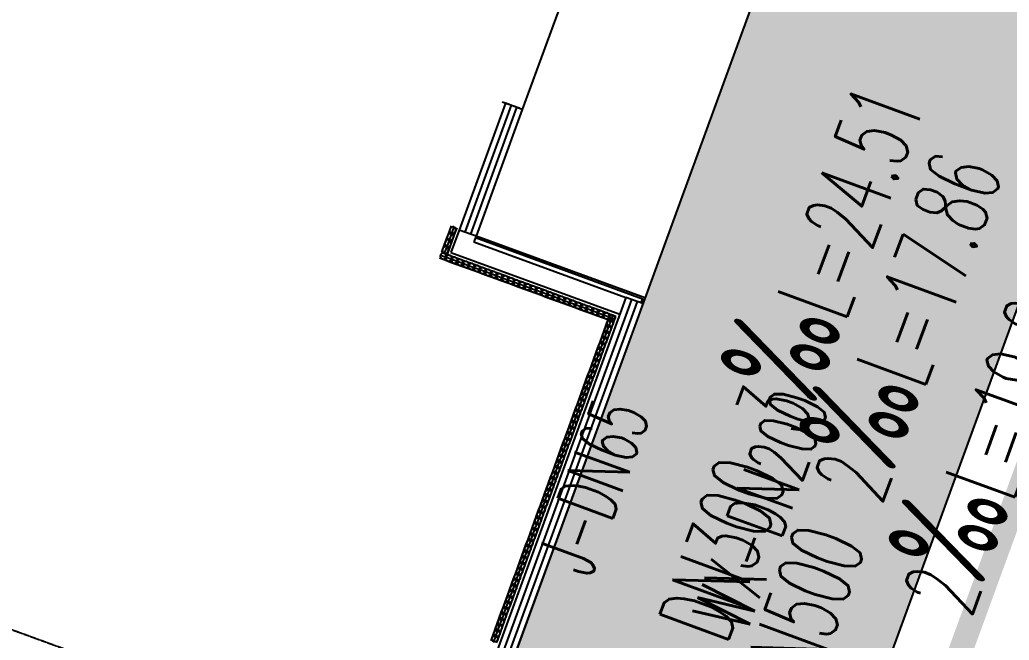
# Model space of a CAD drawing. Extents: x -111898 to 889894, y -2 to 1194865.
# Drawn here: x 657113 to 673627, y 783677 to 794022 of the extents above; entities that cross this region are included whole.
import ezdxf

# ---------------------------------------------------------------- set-up
doc = ezdxf.new("R2010")
doc.units = 0
doc.header["$LTSCALE"] = 10
doc.header["$MEASUREMENT"] = 0
doc.linetypes.add('10平面$0$DASH', pattern=[0.35, 0.25, -0.1])
for name, color, linetype in [('0-WALL', 252, 'Continuous'), ('10平面$0$A-HRAIL', 173, 'Continuous'), ('DIM_污水', 2, 'Continuous'), ('DIM_雨水', 4, 'Continuous'), ('Gps-ZF雨水', 4, 'TG_Y'), ('TEXT_污水', 2, 'Continuous'), ('TEXT_消防', 1, 'Continuous'), ('TEXT_给水', 3, 'Continuous'), ('TEXT_雨水', 4, 'Continuous'), ('WALL', 252, 'Continuous')]:
    doc.layers.add(name, color=color, linetype=linetype)
for name, color, linetype, lineweight in [('GPS-ZF污水', 2, 'TG_W', 60), ('GPS-ZF消防', 1, 'TG_X', 60), ('GPS-ZF给水', 3, 'TG_J', 60)]:
    doc.layers.add(name, color=color, linetype=linetype, lineweight=lineweight)
doc.styles.add('_TWT_PIPEDN', font='SIMPLEX', dxfattribs={"width": 0.6, "height": 3, "bigfont": 'HZTXT'})
doc.styles.add('TG_LINETYPE', font='SIMPLEX', dxfattribs={"width": 0.8, "height": 3.5, "bigfont": 'HZTXT'})
doc.linetypes.add('TG_J', pattern='A,2,-0.3,["J",TG_LINETYPE,S=0.1,R=0,X=-0.23,Y=-0.15],0', length=2.3)
doc.linetypes.add('TG_W', pattern='A,2,-0.3,["W",TG_LINETYPE,S=0.1,R=0,X=-0.23,Y=-0.15],0', length=2.3)
doc.linetypes.add('TG_WX', pattern='A,3,-0.6,["WX",TG_LINETYPE,S=0.1,R=0,X=-0.52,Y=-0.15],0', length=3.6)
doc.linetypes.add('TG_X', pattern='A,5,-0.3,["X",TG_LINETYPE,S=0.1,R=0,X=-0.23,Y=-0.15],0', length=5.3)
doc.linetypes.add('TG_Y', pattern='A,2,-0.3,["Y",TG_LINETYPE,S=0.1,R=0,X=-0.25,Y=-0.15],0', length=2.3)

# ---------------------------------------------------------------- blocks, each defined once
blk = doc.blocks.new('10平面$0$99平面图例外参$0$$LinePat$圆环')
for points in [[(0, 150), (300, 150)], [(0, 0), (300, 0)], [(0, -150), (300, -150)]]:
    blk.add_lwpolyline(points)
at = {"color": 0}
blk.add_circle((150, 0), 150, dxfattribs=at)

msp = doc.modelspace()

# ---------------------------------------------------------------- hatches: boundary and pattern name
at = {"layer": '0-WALL'}
h = msp.add_hatch(dxfattribs=at)
h.set_pattern_fill('草坪或沼泽', color=8, scale=400, angle=-0.200257)
h.set_pattern_definition([(359.79974, (-824318.4, 704905.5), (1605.5824, 1594.398), [240, -48, 64, -48, 240, -960]), (359.79974, (-824398.3, 704953.8), (1605.5824, 1594.398), [160, -120, 240, -120, 160, -800]), (359.79974, (-823836, 705591.9), (1605.5824, 1594.398), [200, -80, 200, -1120]), (359.79974, (-824634.9, 705914.7), (1605.5824, 1594.398), [80, -160, 80, -1280]), (89.79974, (-824474.9, 705914.1), (-1594.398, 1605.5824), [144, -1456]), (89.79974, (-823998.3, 704952.4), (-1594.398, 1605.5824), [160, -1440]), (89.79974, (-823596, 705591), (-1594.398, 1605.5824), [160, -1440]), (44.79974, (-823790.3, 704935.7), (5.5922, 1599.9902), [160, -2102.7417]), (134.79974, (-824206.3, 704937.2), (-1599.9902, 5.5922), [160, -2102.7417]), (63.23469, (-823838.3, 704943.9), (5.5922, 1599.99023), [160, -3417.7088]), (75.7635, (-823918.27, 704952.15), (5.59221, 1599.99023), [160, -6436.969]), (75.7635, (-823516.03, 705590.75), (5.59221, 1599.99023), [128, -6468.969]), (75.7635, (-824442.9, 705914), (5.59221, 1599.99023), [112, -6484.969]), (103.835987, (-824078.27, 704952.7), (5.59221, 1599.99023), [160, -6436.969]), (103.835987, (-823676.03, 705591.3), (5.59221, 1599.99023), [128, -6468.969]), (103.835987, (-824506.9, 705914.2), (5.59221, 1599.99023), [112, -6484.969]), (116.364795, (-824158.3, 704945), (5.5922, 1599.99023), [160, -3417.7069])])
edge = h.paths.add_edge_path()
edge.add_arc((650511.7, 756169.39), 10500.96, 256.529736, 339.513382)
edge.add_line((660348.51, 752494.17), (679697.02, 805450.72))
edge.add_arc((669857.31, 809118.83), 10501.18, 339.555259, 430.470113)
edge.add_line((673367.84, 819015.84), (665666.23, 821829.71))
edge.add_arc((664733, 818975.44), 3002.96, 71.894482, 159.906593)
edge.add_line((661912.83, 820007.11), (676753.33, 814584.98))
edge.add_line((676753.33, 814584.98), (651633.06, 745830.18))
edge.add_line((651633.06, 745830.18), (636792.24, 751252.41))
edge.add_line((636792.24, 751252.41), (636463.06, 750350.45))
edge.add_arc((637878, 749836.1), 1505.53, 160.023006, 253.015376)
edge.add_line((637438.21, 748396.24), (648065.6, 745957.3))

# ---------------------------------------------------------------- linework, layer by layer
msp.add_lwpolyline([(648065.6, 745957.3, 0.37878451), (660348.51, 752494.17), (679697.02, 805450.72, 0.41889802), (673367.84, 819015.84), (665666.23, 821829.71, 0.4040877), (661912.83, 820007.11), (676753.33, 814584.98), (651633.06, 745830.18), (636792.24, 751252.41), (636463.06, 750350.45, 0.42959447), (637438.21, 748396.24)], format="xyb", close=True, dxfattribs=at)
at = {"layer": 'DIM_污水'}
msp.add_lwpolyline([(672312.92, 794097.97, 0, 0, 0), (673215.49, 796551.05, 0, 266.67, 0), (672870.19, 795612.56, 0, 0, 0)], format="xyseb", dxfattribs=at)
at = {"layer": 'DIM_雨水'}
msp.add_lwpolyline([(673384.27, 792795.83, 0, 0, 0), (674286.84, 795248.9, 0, 266.67, 0), (673941.54, 794310.41, 0, 0, 0)], format="xyseb", dxfattribs=at)
at = {"layer": 'GPS-ZF污水', "ltscale": 0.1, "const_width": 400}
msp.add_lwpolyline([(666651.45, 777086.36), (672975.07, 794289.03)], dxfattribs=at)
at = {"layer": 'GPS-ZF消防', "linetype": 'TG_WX', "ltscale": 0.1, "const_width": 400}
msp.add_lwpolyline([(659451.59, 761343.92), (671616.88, 794785.26)], dxfattribs=at)
at = {"layer": 'GPS-ZF给水', "ltscale": 0.1, "const_width": 400}
msp.add_lwpolyline([(651936.75, 743707.09), (679851.32, 820212.27)], dxfattribs=at)
at = {"layer": 'Gps-ZF雨水', "ltscale": 0.1, "const_width": 400}
for points in [[(668826.04, 778611.11), (674408.58, 793765.29)], [(670268.65, 776530.94), (676447.82, 793443.82)]]:
    msp.add_lwpolyline(points, dxfattribs=at)
at = {"layer": 'WALL', "color": 8, "linetype": '10平面$0$DASH'}
msp.add_line((507942.54, 838306.84), (663767.82, 781374.49), dxfattribs=at)
at = {"layer": 'WALL', "color": 8}
for p, q in [((666254.94, 794593.7), (665499.96, 792527.3)), ((665218.18, 792630.25), (664446.04, 790516.89)), ((665312.11, 792595.93), (664539.97, 790482.57)), ((665406.03, 792561.62), (664633.9, 790448.25)), ((665499.96, 792527.3), (664727.82, 790413.94)), ((665449.07, 792545.89), (665166.93, 792648.98)), ((665499.96, 792527.3), (665218.18, 792630.25)), ((664446.04, 790516.89), (664308.77, 790141.18)), ((664727.82, 790413.94), (664446.04, 790516.89)), ((664727.82, 790413.94), (664693.51, 790320.01)), ((664693.51, 790320.01), (667229.9, 789393.31)), ((664308.77, 790141.18), (667126.95, 789111.53)), ((667229.9, 789393.31), (667178.42, 789252.42)), ((667511.68, 789290.36), (667229.9, 789393.31)), ((667323.83, 789358.99), (667272.35, 789218.1)), ((667178.42, 789252.42), (657277.89, 762154.41)), ((667272.35, 789218.1), (657371.82, 762120.1)), ((667366.28, 789183.79), (657465.75, 762085.78)), ((667417.75, 789324.68), (667366.28, 789183.79)), ((667511.68, 789290.36), (667460.21, 789149.47)), ((667460.21, 789149.47), (657559.67, 762051.46))]:
    msp.add_line(p, q, dxfattribs=at)
for points in [[(664727.82, 790413.94), (664446.04, 790516.89)], [(667483.5, 789300.65), (667507.53, 789366.4), (664717.89, 790385.63)], [(667511.68, 789290.36), (667546, 789384.29), (664728.18, 790413.8)]]:
    msp.add_lwpolyline(points, dxfattribs=at)

# ---------------------------------------------------------------- block references
at = {"layer": '10平面$0$A-HRAIL', "yscale": 0.3333333333333334, "zscale": 0.3333333333333333}
for p, xscale, rotation in [((664359.34, 790569.86), -0.3916666672227439, 69.92971143459307), ((664278.69, 790349.13), -0.3916666672227439, 69.92971143459307), ((664319.01, 790459.49), -0.3916666672227439, 69.92971143459307), ((664238.37, 790238.77), -0.3916666672227439, 69.92971143459307), ((664133.92, 790098.6), -0.3333333267026531, 159.9297114345931), ((664227.85, 790064.28), -0.3333333267026531, 159.9297114345931), ((664321.78, 790029.96), -0.3333333267026531, 159.9297114345931), ((664415.7, 789995.64), -0.3333333267026531, 159.9297114345931), ((664509.63, 789961.33), -0.3333333267026531, 159.9297114345931), ((664603.56, 789927.01), -0.3333333267026531, 159.9297114345931), ((664697.49, 789892.69), -0.3333333267026531, 159.9297114345931), ((664791.41, 789858.37), -0.3333333267026531, 159.9297114345931), ((664885.34, 789824.06), -0.3333333267026531, 159.9297114345931), ((664979.27, 789789.74), -0.3333333267026531, 159.9297114345931), ((665073.2, 789755.42), -0.3333333267026531, 159.9297114345931), ((665167.12, 789721.11), -0.3333333267026531, 159.9297114345931), ((665261.05, 789686.79), -0.3333333267026531, 159.9297114345931), ((665354.98, 789652.47), -0.3333333267026531, 159.9297114345931), ((665448.9, 789618.15), -0.3333333267026531, 159.9297114345931), ((665542.83, 789583.84), -0.3333333267026531, 159.9297114345931), ((665636.76, 789549.52), -0.3333333267026531, 159.9297114345931), ((665730.69, 789515.2), -0.3333333267026531, 159.9297114345931), ((665824.61, 789480.88), -0.3333333267026531, 159.9297114345931), ((665918.54, 789446.57), -0.3333333267026531, 159.9297114345931), ((666012.47, 789412.25), -0.3333333267026531, 159.9297114345931), ((666106.39, 789377.93), -0.3333333267026531, 159.9297114345931), ((666200.32, 789343.62), -0.3333333267026531, 159.9297114345931), ((666294.25, 789309.3), -0.3333333267026531, 159.9297114345931), ((666388.18, 789274.98), -0.3333333267026531, 159.9297114345931), ((666482.1, 789240.66), -0.3333333267026531, 159.9297114345931), ((666576.03, 789206.35), -0.3333333267026531, 159.9297114345931), ((666669.96, 789172.03), -0.3333333267026531, 159.9297114345931), ((666763.89, 789137.71), -0.3333333267026531, 159.9297114345931), ((666857.81, 789103.39), -0.3333333267026531, 159.9297114345931), ((666947.22, 788911.01), 0.3333686689378101, 69.9297114345931), ((666981.54, 789004.95), 0.3333686689378101, 69.9297114345931), ((666951.74, 789069.08), -0.3333333267026531, 159.9297114345931), ((666912.9, 788817.07), 0.3333686689378101, 69.9297114345931), ((666844.26, 788629.2), 0.3333686689378101, 69.9297114345931), ((666878.58, 788723.13), 0.3333686689378101, 69.9297114345931), ((666775.62, 788441.32), 0.3333686689378101, 69.9297114345931), ((666809.94, 788535.26), 0.3333686689378101, 69.9297114345931), ((666706.97, 788253.45), 0.3333686689378101, 69.9297114345931), ((666741.29, 788347.39), 0.3333686689378101, 69.9297114345931), ((666672.65, 788159.51), 0.3333686689378101, 69.9297114345931), ((666604.01, 787971.64), 0.3333686689378101, 69.9297114345931), ((666638.33, 788065.57), 0.3333686689378101, 69.9297114345931), ((666535.37, 787783.76), 0.3333686689378101, 69.9297114345931), ((666569.69, 787877.7), 0.3333686689378101, 69.9297114345931), ((666466.73, 787595.89), 0.3333686689378101, 69.9297114345931), ((666501.05, 787689.82), 0.3333686689378101, 69.9297114345931), ((666432.41, 787501.95), 0.3333686689378101, 69.9297114345931), ((666363.76, 787314.08), 0.3333686689378101, 69.9297114345931), ((666398.09, 787408.01), 0.3333686689378101, 69.9297114345931), ((666295.12, 787126.2), 0.3333686689378101, 69.9297114345931), ((666329.44, 787220.14), 0.3333686689378101, 69.9297114345931), ((666226.48, 786938.33), 0.3333686689378101, 69.9297114345931), ((666260.8, 787032.26), 0.3333686689378101, 69.9297114345931), ((666192.16, 786844.39), 0.3333686689378101, 69.9297114345931), ((666123.52, 786656.52), 0.3333686689378101, 69.9297114345931), ((666157.84, 786750.45), 0.3333686689378101, 69.9297114345931), ((666054.88, 786468.64), 0.3333686689378101, 69.9297114345931), ((666089.2, 786562.58), 0.3333686689378101, 69.9297114345931), ((665986.23, 786280.77), 0.3333686689378101, 69.9297114345931), ((666020.56, 786374.7), 0.3333686689378101, 69.9297114345931), ((665951.91, 786186.83), 0.3333686689378101, 69.9297114345931), ((665883.27, 785998.96), 0.3333686689378101, 69.9297114345931), ((665917.59, 786092.89), 0.3333686689378101, 69.9297114345931), ((665814.63, 785811.08), 0.3333686689378101, 69.9297114345931), ((665848.95, 785905.02), 0.3333686689378101, 69.9297114345931), ((665745.99, 785623.21), 0.3333686689378101, 69.9297114345931), ((665780.31, 785717.14), 0.3333686689378101, 69.9297114345931), ((665711.67, 785529.27), 0.3333686689378101, 69.9297114345931), ((665643.03, 785341.4), 0.3333686689378101, 69.9297114345931), ((665677.35, 785435.33), 0.3333686689378101, 69.9297114345931), ((665574.38, 785153.52), 0.3333686689378101, 69.9297114345931), ((665608.71, 785247.46), 0.3333686689378101, 69.9297114345931), ((665505.74, 784965.65), 0.3333686689378101, 69.9297114345931), ((665540.06, 785059.58), 0.3333686689378101, 69.9297114345931), ((665471.42, 784871.71), 0.3333686689378101, 69.9297114345931), ((665402.78, 784683.83), 0.3333686689378101, 69.9297114345931), ((665437.1, 784777.77), 0.3333686689378101, 69.9297114345931), ((665334.14, 784495.96), 0.3333686689378101, 69.9297114345931), ((665368.46, 784589.9), 0.3333686689378101, 69.9297114345931), ((665265.5, 784308.09), 0.3333686689378101, 69.9297114345931), ((665299.82, 784402.02), 0.3333686689378101, 69.9297114345931), ((665196.85, 784120.21), 0.3333686689378101, 69.9297114345931), ((665231.18, 784214.15), 0.3333686689378101, 69.9297114345931), ((665162.53, 784026.27), 0.3333686689378101, 69.9297114345931), ((665093.89, 783838.4), 0.3333686689378101, 69.9297114345931), ((665128.21, 783932.34), 0.3333686689378101, 69.9297114345931), ((665025.25, 783650.53), 0.3333686689378101, 69.9297114345931), ((665059.57, 783744.46), 0.3333686689378101, 69.9297114345931)]:
    msp.add_blockref('10平面$0$99平面图例外参$0$$LinePat$圆环', p, dxfattribs=dict(at, xscale=xscale, rotation=rotation))

# ---------------------------------------------------------------- texts
at = {"layer": 'TEXT_污水', "style": '_TWT_PIPEDN'}
for s, height, width, p in [('L=24.51', 1225, 0.557143, (670883.05, 788960.23)), ('‰', 1750, 0.6, (670402.11, 787651.88)), ('3', 1225, 0.557143, (670177.85, 787041.8)), ('DN300', 1225, 0.557143, (668904.22, 783577.04))]:
    msp.add_text(s, height=height, rotation=69.816816, dxfattribs=dict(at, width=width)).set_placement(p)
at = {"layer": 'TEXT_消防', "style": '_TWT_PIPEDN', "width": 0.557143}
msp.add_text('WX-DN200', height=980, rotation=70.009628, dxfattribs=at).set_placement((669248.23, 783789.78))
at = {"layer": 'TEXT_给水', "style": '_TWT_PIPEDN', "width": 0.557143}
msp.add_text('J-DN65', height=980, rotation=69.954404, dxfattribs=at).set_placement((666643.7, 784696.24))
at = {"layer": 'TEXT_雨水', "style": '_TWT_PIPEDN'}
for s, height, rotation, width, p in [('L=17.86', 1225, 69.777087, 0.557143, (672195.77, 787830.8)), ('L=19.21', 1225, 69.930076, 0.557143, (673683.13, 785949.5)), ('‰', 1750, 69.777087, 0.6, (671713.93, 786522.79)), ('2', 1225, 69.777087, 0.557143, (671489.24, 785912.86)), ('‰', 1750, 69.930076, 0.6, (673204.78, 784640.21)), ('DN500', 1225, 69.777087, 0.557143, (670213.21, 782448.98)), ('2', 1225, 69.930076, 0.557143, (672981.72, 784029.68))]:
    msp.add_text(s, height=height, rotation=rotation, dxfattribs=dict(at, width=width)).set_placement(p)

doc.saveas('drawing.dxf')
